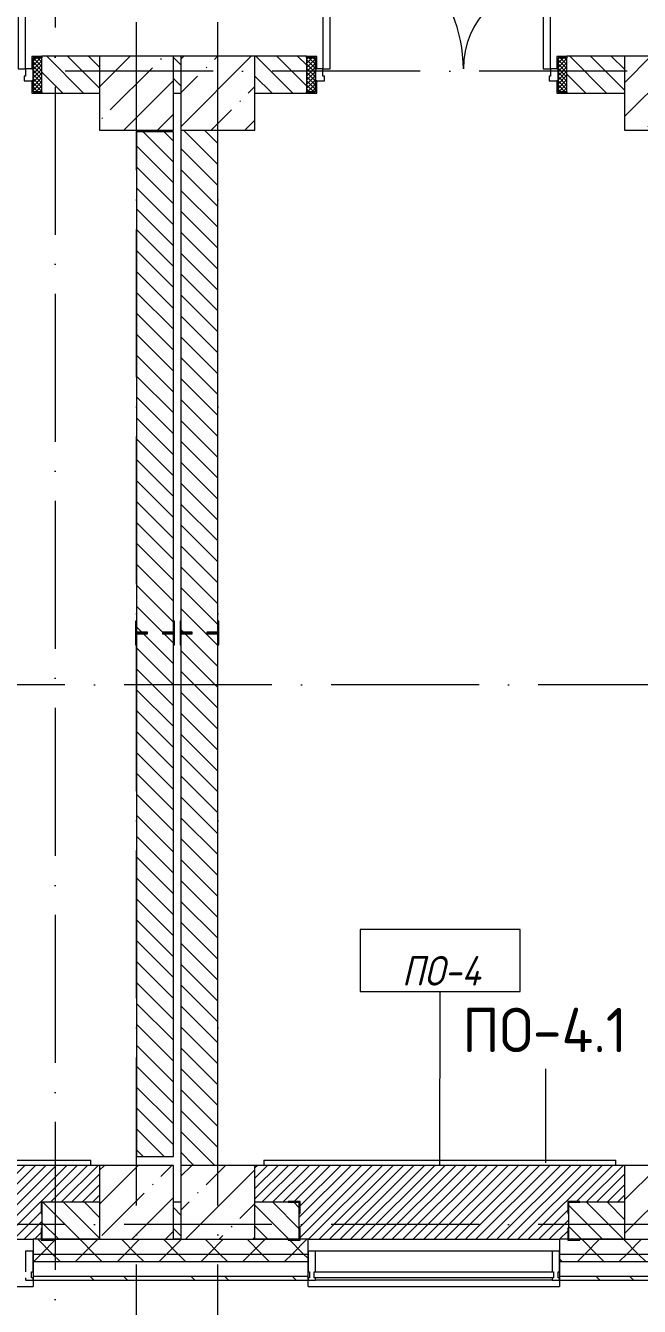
# Model space of a CAD drawing. Header units: millimetres. Extents: x -6467 to 106027, y -7090 to 195095.
# Drawn here: x 70959 to 75109, y 100241 to 108903 of the extents above; entities that cross this region are included whole.
import ezdxf

# ---------------------------------------------------------------- set-up
doc = ezdxf.new("R2010")
doc.units = ezdxf.units.MM
doc.linetypes.add('50_200_ШТРИХ_1Т_ш5_п1_п1_', pattern=[1400, 1000, -200, 0, -200])
for name, color, linetype, lineweight in [('A-DOOR', 7, 'Continuous', 9), ('A-DOOR-2', 7, 'Continuous', 5), ('A-DOOR-FRAM', 7, 'Continuous', 9), ('A-DOOR-FRAM-2', 7, 'Continuous', 5), ('A-FLOR', 7, 'Continuous', 9), ('A-FLOR-IDEN', 7, 'Continuous', 9), ('A-GLAZ', 7, 'Continuous', 5), ('A-GLAZ-CWMG', 7, 'Continuous', 9), ('A-GLAZ-CWMG-1', 7, 'Continuous', 20), ('A-WALL', 7, 'Continuous', 5), ('A-WALL-FNSH-1', 7, 'Continuous', 5), ('A-WALL-IDEN', 7, 'Continuous', 9), ('I-WALL', 7, 'Continuous', 5), ('S-COLS', 7, 'Continuous', 9), ('S-COLS-1', 7, 'Continuous', 5)]:
    doc.layers.add(name, color=color, linetype=linetype, lineweight=lineweight)
for name, color, linetype, lineweight, true_color in [('A-FLOR-PATT-1', 7, 'Continuous', 5, 0xd61c12), ('A-GENM-1', 7, 'Continuous', 9, 0xaaaaaa), ('A-GENM-2', 7, 'Continuous', 20, 0xaaaaaa), ('A-WALL-2', 7, 'Continuous', 5, 0xaaaaaa), ('Оси-3', 7, '50_200_ШТРИХ_1Т_ш5_п1_п1_', 9, 0xaaaaaa)]:
    doc.layers.add(name, color=color, linetype=linetype, lineweight=lineweight, true_color=true_color)
doc.styles.add('GOST Common', font='', dxfattribs={"height": 300})
doc.styles.add('GOST Common_I', font='', dxfattribs={"width": 0.9, "height": 200})
doc.styles.get('GOST Common').set_extended_font_data('GOST Common')
doc.styles.get('GOST Common_I').set_extended_font_data('GOST Common', italic=True)
pattern_1 = [(135, (109.45, 102614.03), (-70.71068, -70.71068), [])]
pattern_2 = [(45, (109.45, 102614.03), (-141.42136, 141.42136), []), (135, (109.45, 102614.03), (-141.42136, -141.42136), [])]

# ---------------------------------------------------------------- blocks, each defined once
blk = doc.blocks.new('BSC_Колонна _Прямоугольная - 500х500-V62-АИ_План этажа Радиаторы_3')
at = {"layer": 'S-COLS-1'}
h = blk.add_hatch(dxfattribs=at)
h.set_pattern_fill('FP_90', color=256, style=0, pattern_type=2)
h.set_pattern_definition([(45, (-71600, 1668.96), (-228.0985, 228.0985), []), (45, (-71371.9, 1668.96), (-228.0985, 228.0985), [403.225, -80.645, 6.706, -73.939])])
h.paths.add_polyline_path([(-250, -250), (250, -250), (250, 250), (-250, 250), (-250, 4.1)])
for p, q in [((250, 250), (-250, 250)), ((-250, 250), (-250, -250)), ((250, -250), (250, 250)), ((-250, -250), (250, -250))]:
    blk.add_line(p, q, dxfattribs=at)
blk = doc.blocks.new('BSC_Колонна _Прямоугольная - 500х500-V66-АИ_План этажа Радиаторы_3')
at = {"layer": 'S-COLS-1'}
h = blk.add_hatch(dxfattribs=at)
h.set_pattern_fill('FP_94', color=256, style=0, pattern_type=2)
h.set_pattern_definition([(45, (-75150, 1668.96), (-228.0985, 228.0985), []), (45, (-74921.9, 1668.96), (-228.0985, 228.0985), [403.225, -80.645, 6.706, -73.939])])
h.paths.add_polyline_path([(-250, -250), (250, -250), (250, 250), (-250, 250)])
for p, q in [((250, 250), (-250, 250)), ((-250, 250), (-250, -250)), ((250, -250), (250, 250)), ((-250, -250), (250, -250))]:
    blk.add_line(p, q, dxfattribs=at)
blk = doc.blocks.new('BSC_Колонна _Прямоугольная - 500х500-V67-АИ_План этажа Радиаторы_3')
at = {"layer": 'S-COLS-1'}
h = blk.add_hatch(dxfattribs=at)
h.set_pattern_fill('FP_95', color=256, style=0, pattern_type=2)
h.set_pattern_definition([(45, (-75150, -5831.04), (-228.0985, 228.0985), []), (45, (-74921.9, -5831.04), (-228.0985, 228.0985), [403.225, -80.645, 6.706, -73.939])])
h.paths.add_polyline_path([(-250, -250), (250, -250), (250, 250), (-250, 250)])
for p, q in [((250, 250), (-250, 250)), ((-250, 250), (-250, -250)), ((250, -250), (250, 250)), ((-250, -250), (250, -250))]:
    blk.add_line(p, q, dxfattribs=at)
blk = doc.blocks.new('Прямоугольный импост - Импост структурный с накладкой - 180мм-22437098-АИ_План этажа Радиаторы_3')
at = {"layer": 'A-GLAZ-CWMG-1'}
for p, q in [((-50, 0), (-50, 17)), ((-50, 17), (0, 17)), ((-40, 0), (-50, 0)), ((-40, -40), (-40, 0)), ((0, 0), (-10, 0)), ((-10, 0), (-10, -40)), ((0, 17), (0, 0)), ((-50, -180), (-50, -40)), ((-50, -40), (-40, -40)), ((-10, -40), (0, -40)), ((0, -40), (0, -180)), ((0, -180), (-50, -180))]:
    blk.add_line(p, q, dxfattribs=at)
blk = doc.blocks.new('Прямоугольный импост - Импост структурный с накладкой - 180мм-22437099-АИ_План этажа Радиаторы_3')
at = {"layer": 'A-GLAZ-CWMG-1'}
for p, q in [((0, 17), (-50, 17)), ((-50, 17), (-50, 0)), ((-50, 0), (-40, 0)), ((-40, 0), (-40, -40)), ((-10, -40), (-10, 0)), ((-10, 0), (0, 0)), ((0, 0), (0, 17)), ((-40, -40), (-50, -40)), ((-50, -40), (-50, -180)), ((0, -40), (-10, -40)), ((0, -180), (0, -40)), ((-50, -180), (0, -180))]:
    blk.add_line(p, q, dxfattribs=at)
blk = doc.blocks.new('Прямоугольный импост - Импост структурный с накладкой - 180мм-22437089-АИ_План этажа Радиаторы_3')
at = {"layer": 'A-GLAZ-CWMG'}
for p, q in [((53650, 55111), (52050, 55111)), ((53650, 54931), (52050, 54931)), ((53650, 54914), (52050, 54914))]:
    blk.add_line(p, q, dxfattribs=at)
blk = doc.blocks.new('Прямоугольный импост - Импост структурный с накладкой - 180мм-22437111-АИ_План этажа Радиаторы_3')
at = {"layer": 'A-GLAZ-CWMG-1'}
for p, q in [((-50, 0), (-50, 17)), ((-50, 17), (0, 17)), ((0, 0), (-10, 0)), ((-10, 0), (-10, -40)), ((0, 17), (0, 0)), ((-50, -180), (-50, -40)), ((-10, -40), (0, -40)), ((0, -40), (0, -180)), ((0, -180), (-50, -180))]:
    blk.add_line(p, q, dxfattribs=at)
blk = doc.blocks.new('BSC_Колонна _Прямоугольная - 500х500-V218-АИ_План этажа Радиаторы_3')
at = {"layer": 'S-COLS-1'}
h = blk.add_hatch(dxfattribs=at)
h.set_pattern_fill('FP_168', color=256, style=0, pattern_type=2)
h.set_pattern_definition([(45, (-72150, 1668.96), (-228.0985, 228.0985), []), (45, (-71921.9, 1668.96), (-228.0985, 228.0985), [403.225, -80.645, 6.706, -73.939])])
h.paths.add_polyline_path([(-250, -250), (250, -250), (250, 250), (-250, 250)])
for p, q in [((250, 250), (-250, 250)), ((-250, 250), (-250, -250)), ((250, -250), (250, 250)), ((-250, -250), (250, -250))]:
    blk.add_line(p, q, dxfattribs=at)
blk = doc.blocks.new('BSC_Колонна _Прямоугольная - 500х500-V219-АИ_План этажа Радиаторы_3')
at = {"layer": 'S-COLS-1'}
h = blk.add_hatch(dxfattribs=at)
h.set_pattern_fill('FP_169', color=256, style=0, pattern_type=2)
h.set_pattern_definition([(45, (-71600, -5831.04), (-228.0985, 228.0985), []), (45, (-71371.9, -5831.04), (-228.0985, 228.0985), [403.225, -80.645, 6.706, -73.939])])
h.paths.add_polyline_path([(-250, -250), (250, -250), (250, 250), (-250, 250)])
for p, q in [((250, 250), (-250, 250)), ((-250, 250), (-250, -250)), ((250, -250), (250, 250)), ((-250, -250), (250, -250))]:
    blk.add_line(p, q, dxfattribs=at)
blk = doc.blocks.new('BSC_Колонна _Прямоугольная - 500х500-V271-АИ_План этажа Радиаторы_3')
at = {"layer": 'S-COLS-1'}
h = blk.add_hatch(dxfattribs=at)
h.set_pattern_fill('FP_220', color=256, style=0, pattern_type=2)
h.set_pattern_definition([(45, (-72150, -5831.04), (-228.0985, 228.0985), []), (45, (-71921.9, -5831.04), (-228.0985, 228.0985), [403.225, -80.645, 6.706, -73.939])])
h.paths.add_polyline_path([(-250, -250), (250, -250), (250, 250), (-250, 250)])
for p, q in [((250, 250), (-250, 250)), ((-250, 250), (-250, -250)), ((250, -250), (250, 250)), ((-250, -250), (250, -250))]:
    blk.add_line(p, q, dxfattribs=at)
blk = doc.blocks.new('110_Дверь_СКБ_2Ст_Наружная1 - СОШ_Д-07_1760_1440_х2400мм_Все учебные помещения_ читальные залы-25567571-АИ_План этажа Радиаторы_3')
at = {"layer": 'A-DOOR-2'}
h = blk.add_hatch(dxfattribs=at)
h.set_pattern_fill('FP_117', color=256, style=0, pattern_type=2)
h.set_pattern_definition([(135, (1456.41, 189.685), (-14.14214, -14.14214), []), (225, (1456.41, 189.685), (14.14214, -14.14214), [])])
h.paths.add_polyline_path([(899.5, -115), (899.5, 115), (839.5, 115), (839.5, -115)])
at = {"layer": 'A-DOOR-FRAM-2'}
h = blk.add_hatch(dxfattribs=at)
h.set_pattern_fill('FP_118', color=256, style=0, pattern_type=2)
h.set_pattern_definition([(45, (-666.384, 189.685), (-14.1421, 14.1421), []), (135, (-666.384, 189.685), (-14.1421, -14.1421), [])])
h.paths.add_polyline_path([(-800.5, -115), (-800.5, 115), (-860.5, 115), (-860.5, -115)])
at = {"layer": 'A-DOOR'}
for p, q in [((-750.5, 990), (-750.5, 40)), ((-700.5, 990), (-750.5, 990)), ((-700.5, 40), (-700.5, 990)), ((789.5, 630), (739.5, 630)), ((739.5, 630), (739.5, 40)), ((789.5, 40), (789.5, 630)), ((-750.5, 40), (-700.5, 40)), ((739.5, 40), (789.5, 40))]:
    blk.add_line(p, q, dxfattribs=at)
at = {"layer": 'A-DOOR-2'}
for p, q in [((-792.5, 123), (-862.5, 123)), ((-862.5, 123), (-862.5, 115)), ((-862.5, 115), (-800.5, 115)), ((-800.5, 115), (-800.5, 40)), ((-792.5, 40), (-792.5, 123)), ((901.5, 123), (831.5, 123)), ((831.5, 123), (831.5, 40)), ((839.5, 40), (839.5, 115)), ((839.5, 115), (901.5, 115)), ((901.5, 115), (901.5, 123)), ((-800.5, 40), (-792.5, 40)), ((831.5, 40), (839.5, 40)), ((-792.5, -40), (-800.5, -40)), ((-800.5, -40), (-800.5, -115)), ((-792.5, -123), (-792.5, -40)), ((839.5, -40), (831.5, -40)), ((831.5, -40), (831.5, -123)), ((839.5, -115), (839.5, -40)), ((-862.5, -115), (-862.5, -123)), ((-800.5, -115), (-862.5, -115)), ((-862.5, -123), (-792.5, -123)), ((831.5, -123), (901.5, -123)), ((901.5, -115), (839.5, -115)), ((901.5, -123), (901.5, -115))]:
    blk.add_line(p, q, dxfattribs=at)
for centre, radius, start, end in [((-750.5, 40), 950, 0, 90), ((789.5, 40), 590, 90, 180)]:
    blk.add_arc(centre, radius, start, end, dxfattribs=at)
at = {"layer": 'A-DOOR-FRAM'}
for p, q in [((-800.5, 115), (-860.5, 115)), ((-860.5, 115), (-860.5, -115)), ((-800.5, -115), (-800.5, 115)), ((899.5, 115), (839.5, 115)), ((839.5, 115), (839.5, -115)), ((899.5, -115), (899.5, 115)), ((-750.5, 40), (-800.5, 40)), ((-800.5, 40), (-800.5, -40)), ((-750.5, -10), (-750.5, 40)), ((789.5, 40), (789.5, -10)), ((839.5, 40), (789.5, 40)), ((839.5, -40), (839.5, 40)), ((-800.5, -40), (-740.5, -40)), ((-740.5, -10), (-750.5, -10)), ((-740.5, -40), (-740.5, -10)), ((789.5, -10), (779.5, -10)), ((779.5, -10), (779.5, -40)), ((779.5, -40), (839.5, -40)), ((-860.5, -115), (-800.5, -115)), ((839.5, -115), (899.5, -115))]:
    blk.add_line(p, q, dxfattribs=at)
blk = doc.blocks.new('АР_Перемычка1 - АР_Перемычка-25567629-АИ_План этажа Радиаторы_3')
at = {"layer": 'A-GENM-1'}
blk.add_line((-350, -125), (-343, -125), dxfattribs=at)
blk = doc.blocks.new('Фахверк _газобетон торцы_526 - Фахверк _газобетон торцы_-25580947-АИ_План этажа Радиаторы_3')
at = {"layer": 'A-GENM-2'}
for p, q in [((89406, 11134.7), (89325, 11134.7)), ((89325, 11134.7), (89325, 11128.7)), ((89325, 11128.7), (89400, 11128.7)), ((89400, 11128.7), (89400, 11053.7)), ((89406, 11053.7), (89406, 11134.7)), ((89400, 11053.7), (89406, 11053.7)), ((89400, 10953.7), (89400, 10878.7)), ((89406, 10953.7), (89400, 10953.7)), ((89406, 10872.7), (89406, 10953.7)), ((89400, 10878.7), (89401, 10878.7)), ((89401, 10878.7), (89401, 10872.7)), ((89401, 10872.7), (89406, 10872.7))]:
    blk.add_line(p, q, dxfattribs=at)
blk = doc.blocks.new('Фахверк _газобетон торцы_527 - Фахверк _газобетон торцы_-25580967-АИ_План этажа Радиаторы_3')
at = {"layer": 'A-GENM-2'}
for p, q in [((89406, 11134.7), (89325, 11134.7)), ((89325, 11134.7), (89325, 11128.7)), ((89325, 11128.7), (89400, 11128.7)), ((89400, 11128.7), (89400, 11053.7)), ((89406, 11053.7), (89406, 11134.7)), ((89400, 11053.7), (89406, 11053.7)), ((89400, 10953.7), (89400, 10878.7)), ((89406, 10953.7), (89400, 10953.7)), ((89406, 10872.7), (89406, 10953.7)), ((89400, 10878.7), (89325, 10878.7)), ((89325, 10878.7), (89325, 10872.7)), ((89325, 10872.7), (89406, 10872.7))]:
    blk.add_line(p, q, dxfattribs=at)
blk = doc.blocks.new('Фахверк _газобетон торцы_394 - Фахверк _газобетон торцы_-25591589-АИ_План этажа Радиаторы_3')
at = {"layer": 'A-GENM-2'}
for p, q in [((89406, 11134.7), (89325, 11134.7)), ((89325, 11134.7), (89325, 11128.7)), ((89325, 11128.7), (89400, 11128.7)), ((89400, 11128.7), (89400, 11053.7)), ((89406, 11053.7), (89406, 11134.7)), ((89400, 11053.7), (89406, 11053.7)), ((89400, 10953.7), (89400, 10878.7)), ((89406, 10953.7), (89400, 10953.7)), ((89406, 10872.7), (89406, 10953.7)), ((89400, 10878.7), (89325, 10878.7)), ((89325, 10878.7), (89325, 10872.7)), ((89325, 10872.7), (89406, 10872.7))]:
    blk.add_line(p, q, dxfattribs=at)
blk = doc.blocks.new('Отлив_СКБ - Отлив витража-V317-АИ_План этажа Радиаторы_3')
at = {"layer": 'A-GLAZ'}
for p, q in [((0, 57), (0, 100)), ((1700, 100), (0, 100)), ((1700, 100), (1700, 57)), ((0, 2), (10, 2)), ((865, 2), (1660, 2)), ((1690, 2), (1700, 2)), ((1650, 0), (875, 0))]:
    blk.add_line(p, q, dxfattribs=at)
blk = doc.blocks.new('Отлив_СКБ - Отлив витража-V318-АИ_План этажа Радиаторы_3')
at = {"layer": 'A-GLAZ'}
for p, q in [((0, 57), (0, 100)), ((1700, 100), (0, 100)), ((1700, 100), (1700, 57)), ((0, 2), (10, 2)), ((40, 2), (1660, 2)), ((1690, 2), (1700, 2)), ((1650, 0), (50, 0))]:
    blk.add_line(p, q, dxfattribs=at)
blk = doc.blocks.new('Фахверк _газобетон торцы_846 - Фахверк _газобетон торцы_-26104293-АИ_План этажа Радиаторы_3')
at = {"layer": 'A-GENM-2'}
for p, q in [((88426, 11134.7), (88345, 11134.7)), ((88345, 11134.7), (88345, 11128.7)), ((88345, 11128.7), (88420, 11128.7)), ((88420, 11128.7), (88420, 11053.7)), ((88426, 11053.7), (88426, 11134.7)), ((88420, 11053.7), (88426, 11053.7)), ((88420, 10953.7), (88420, 10878.7)), ((88426, 10953.7), (88420, 10953.7)), ((88426, 10872.7), (88426, 10953.7)), ((88420, 10878.7), (88345, 10878.7)), ((88345, 10878.7), (88345, 10872.7)), ((88345, 10872.7), (88426, 10872.7))]:
    blk.add_line(p, q, dxfattribs=at)
blk = doc.blocks.new('Фахверк _газобетон торцы_847 - Фахверк _газобетон торцы_-26104348-АИ_План этажа Радиаторы_3')
at = {"layer": 'A-GENM-2'}
for p, q in [((88426, -6052.7), (88345, -6052.7)), ((88345, -6052.7), (88345, -6058.7)), ((88345, -6058.7), (88420, -6058.7)), ((88420, -6058.7), (88420, -6133.7)), ((88426, -6133.7), (88426, -6052.7)), ((88420, -6133.7), (88426, -6133.7)), ((88426, -6233.7), (88420, -6233.7)), ((88420, -6233.7), (88420, -6308.7)), ((88426, -6314.7), (88426, -6233.7)), ((88420, -6308.7), (88345, -6308.7)), ((88345, -6308.7), (88345, -6314.7)), ((88345, -6314.7), (88426, -6314.7))]:
    blk.add_line(p, q, dxfattribs=at)
blk = doc.blocks.new('Фахверк _газобетон торцы_848 - Фахверк _газобетон торцы_-26104487-АИ_План этажа Радиаторы_3')
at = {"layer": 'A-GENM-2'}
for p, q in [((88426, 11134.7), (88345, 11134.7)), ((88345, 11134.7), (88345, 11128.7)), ((88345, 11128.7), (88420, 11128.7)), ((88420, 11128.7), (88420, 11053.7)), ((88426, 11053.7), (88426, 11134.7)), ((88420, 11053.7), (88426, 11053.7)), ((88420, 10953.7), (88420, 10878.7)), ((88426, 10953.7), (88420, 10953.7)), ((88426, 10872.7), (88426, 10953.7)), ((88420, 10878.7), (88345, 10878.7)), ((88345, 10878.7), (88345, 10872.7)), ((88345, 10872.7), (88426, 10872.7))]:
    blk.add_line(p, q, dxfattribs=at)
blk = doc.blocks.new('Фахверк _газобетон торцы_849 - Фахверк _газобетон торцы_-26104507-АИ_План этажа Радиаторы_3')
at = {"layer": 'A-GENM-2'}
for p, q in [((88426, -6052.7), (88345, -6052.7)), ((88345, -6052.7), (88345, -6058.7)), ((88345, -6058.7), (88420, -6058.7)), ((88420, -6058.7), (88420, -6133.7)), ((88426, -6133.7), (88426, -6052.7)), ((88420, -6133.7), (88426, -6133.7)), ((88426, -6233.7), (88420, -6233.7)), ((88420, -6233.7), (88420, -6308.7)), ((88426, -6314.7), (88426, -6233.7)), ((88420, -6308.7), (88345, -6308.7)), ((88345, -6308.7), (88345, -6314.7)), ((88345, -6314.7), (88426, -6314.7))]:
    blk.add_line(p, q, dxfattribs=at)
blk = doc.blocks.new('AAR_СКБ_Марка_Перекрытия_1 мм - Марка пола-27961726-АИ_План этажа Радиаторы_3')
at = {"layer": 'A-FLOR-IDEN'}
for p, q in [((2.723, 2.101), (-2.69, 2.101)), ((-2.69, 2.101), (-2.69, 0)), ((2.723, 0), (2.723, 2.101)), ((-2.69, 0), (2.723, 0))]:
    blk.add_line(p, q, dxfattribs=at)

msp = doc.modelspace()

# ---------------------------------------------------------------- hatches: boundary and pattern name
at = {"layer": 'A-FLOR-PATT-1'}
h = msp.add_hatch(dxfattribs=at)
h.set_pattern_fill('FP_302', color=256, style=0, pattern_type=2)
h.set_pattern_definition([(45, (70209.45, 100945.076), (-35.3553, 35.3553), [])])
h.paths.add_polyline_path([(70696.4, 100695.1), (71064.9, 100695.1), (71064.9, 100770.1), (71069.9, 100770.1), (71069.9, 100870.1), (71064.9, 100870.1), (71064.9, 100951.1), (71069.9, 100949.2), (71070.9, 100945.1), (71459.4, 100945.1), (71459.4, 101195.1), (68959.4, 101195.1), (68959.4, 100945.1), (69175.9, 100945.1), (69175.9, 100951.1), (69256.9, 100949.2), (69256.9, 100870.1), (69250.9, 100870.1), (69250.9, 100770.1), (69256.9, 100770.1), (69256.9, 100695.1), (69869.3, 100695.1)])
h = msp.add_hatch(dxfattribs=at)
h.set_pattern_fill('FP_303', color=256, style=0, pattern_type=2)
h.set_pattern_definition([(45, (73759.45, 100945.076), (-35.3553, 35.3553), [])])
h.paths.add_polyline_path([(72869.4, 100695.1), (74624.9, 100695.1), (74624.9, 100770.1), (74629.4, 100770.1), (74629.4, 100870.1), (74624.9, 100870.1), (74624.9, 100951.1), (74705.9, 100949.2), (74705.9, 100945.1), (75009.4, 100945.1), (75009.4, 101195.1), (72509.4, 101195.1), (72509.4, 100945.1), (72734.4, 100945.1), (72734.4, 100951.1), (72815.4, 100949.2), (72815.4, 100870.1), (72809.4, 100870.1), (72809.4, 100770.1), (72815.4, 100770.1), (72815.4, 100695.1)])
at = {"layer": 'A-WALL'}
h = msp.add_hatch(dxfattribs=at)
h.set_pattern_fill('FP_122', color=256, style=0, pattern_type=2)
h.set_pattern_definition(pattern_2)
h.paths.add_polyline_path([(101359.4, 100595.1), (101359.4, 100695.1), (92174.7, 100695.1), (92174.7, 100595.1), (101298.3, 100595.1)])
h.paths.add_polyline_path([(89719.2, 100595.1), (90474.7, 100595.1), (90474.7, 100695.1), (82634.4, 100695.1), (82634.4, 100595.1), (88892.1, 100595.1)])
h.paths.add_polyline_path([(81509.4, 100595.1), (81784.4, 100595.1), (81784.4, 100695.1), (80509.4, 100695.1), (80509.4, 100595.1), (81448.4, 100595.1)])
h.paths.add_polyline_path([(75658.9, 100595.1), (75869.4, 100595.1), (75869.4, 100695.1), (74569.4, 100695.1), (74569.4, 100595.1), (74831.8, 100595.1)])
h.paths.add_polyline_path([(77726.6, 100595.1), (78809.4, 100595.1), (78809.4, 100695.1), (77569.4, 100695.1), (77569.4, 100595.1)])
h.paths.add_polyline_path([(71009.4, 100595.1), (72869.4, 100595.1), (72869.4, 100695.1), (71009.4, 100695.1), (71009.4, 100597.6)])
h.paths.add_polyline_path([(65733.9, 100595.1), (66309.4, 100595.1), (66309.4, 100695.1), (65009.4, 100695.1), (65009.4, 100595.1), (65320.4, 100595.1)])
h.paths.add_polyline_path([(68215.2, 100595.1), (69309.4, 100595.1), (69309.4, 100695.1), (68009.4, 100695.1), (68009.4, 100595.1)])
h.paths.add_polyline_path([(59944.4, 100595.1), (60309.4, 100595.1), (60309.4, 100695.1), (59009.4, 100695.1), (59009.4, 100595.1), (59117.3, 100595.1)])
h.paths.add_polyline_path([(62009.4, 100595.1), (63309.4, 100595.1), (63309.4, 100695.1), (62009.4, 100695.1), (62009.4, 100597.6)])
h.paths.add_polyline_path([(57309.4, 100595.1), (57309.4, 100695.1), (56009.4, 100695.1), (56009.4, 100595.1), (57049.6, 100595.1)])
h.paths.add_polyline_path([(54154.8, 100595.1), (54309.4, 100595.1), (54309.4, 100695.1), (53009.4, 100695.1), (53009.4, 100595.1), (53327.7, 100595.1)])
h.paths.add_polyline_path([(51260, 100595.1), (51309.4, 100595.1), (51309.4, 100695.1), (50009.4, 100695.1), (50009.4, 100595.1), (50846.5, 100595.1)])
h.paths.add_polyline_path([(47124.7, 100595.1), (48309.4, 100595.1), (48309.4, 100695.1), (47014.4, 100695.1), (47014.4, 100595.1)])
h.paths.add_polyline_path([(45314.4, 100595.1), (45314.4, 100695.1), (44008.8, 100695.1), (44008.8, 100595.1), (45057, 100595.1)])
h.paths.add_polyline_path([(39267.4, 100595.1), (39309.4, 100595.1), (39309.4, 100695.1), (37709.4, 100695.1), (37709.4, 100595.1), (38440.3, 100595.1)])
h.paths.add_polyline_path([(41748.6, 100595.1), (42308.8, 100595.1), (42308.8, 100695.1), (41009.4, 100695.1), (41009.4, 100595.1), (41335.1, 100595.1)])
h.paths.add_polyline_path([(35959.1, 100595.1), (36009.4, 100595.1), (36009.4, 100695.1), (34709.4, 100695.1), (34709.4, 100595.1), (35132, 100595.1)])
h.paths.add_polyline_path([(33009.4, 100595.1), (33009.4, 100695.1), (31709.4, 100695.1), (31709.4, 100595.1), (32650.8, 100595.1)])
h.paths.add_polyline_path([(28928.9, 100595.1), (30009.4, 100595.1), (30009.4, 100695.1), (28709.4, 100695.1), (28709.4, 100595.1)])
h.paths.add_polyline_path([(23966.4, 100595.1), (24009.4, 100595.1), (24009.4, 100695.1), (22709.4, 100695.1), (22709.4, 100595.1), (23552.9, 100595.1)])
h.paths.add_polyline_path([(26034.1, 100595.1), (27009.4, 100595.1), (27009.4, 100695.1), (25709.4, 100695.1), (25709.4, 100595.1)])
h.paths.add_polyline_path([(14041.5, 100595.1), (15069.4, 100595.1), (15069.4, 100695.1), (13769.4, 100695.1), (13769.4, 100595.1)])
h.paths.add_polyline_path([(11146.7, 100595.1), (12894.4, 100595.1), (12894.4, 100695.1), (7434.8, 100695.1), (7434.8, 100595.1), (10319.6, 100595.1)])
h.paths.add_polyline_path([(6184.3, 100595.1), (6559.8, 100595.1), (6559.8, 100695.1), (-2440.6, 100695.1), (-2440.6, 100595.1), (2875.9, 100595.1)])
h = msp.add_hatch(dxfattribs=at)
h.set_pattern_fill('FP_122', color=256, style=0, pattern_type=2)
h.set_pattern_definition(pattern_2)
h.paths.add_polyline_path([(101459.4, 100545.1), (101459.4, 100595.1), (92174.7, 100595.1), (92174.7, 100545.1), (101359.4, 100545.1)])
h.paths.add_polyline_path([(88892.1, 100545.1), (90474.7, 100545.1), (90474.7, 100595.1), (82634.4, 100595.1), (82634.4, 100545.1), (85583.8, 100545.1)])
h.paths.add_polyline_path([(81034.9, 100545.1), (81784.4, 100545.1), (81784.4, 100595.1), (80509.4, 100595.1), (80509.4, 100545.1), (80621.3, 100545.1)])
h.paths.add_polyline_path([(78553.6, 100545.1), (78809.4, 100545.1), (78809.4, 100595.1), (77569.4, 100595.1), (77569.4, 100545.1), (78140.1, 100545.1)])
h.paths.add_polyline_path([(72869.4, 100545.1), (72869.4, 100595.1), (71009.4, 100595.1), (71009.4, 100545.1), (72764.1, 100545.1)])
h.paths.add_polyline_path([(74569.4, 100545.1), (75869.4, 100545.1), (75869.4, 100595.1), (74569.4, 100595.1)])
h.paths.add_polyline_path([(68009.4, 100545.1), (69309.4, 100545.1), (69309.4, 100595.1), (68009.4, 100595.1)])
h.paths.add_polyline_path([(66309.4, 100545.1), (66309.4, 100595.1), (65009.4, 100595.1), (65009.4, 100545.1), (66147.5, 100545.1)])
h.paths.add_polyline_path([(63252.7, 100545.1), (63309.4, 100545.1), (63309.4, 100595.1), (62009.4, 100595.1), (62009.4, 100545.1), (62425.6, 100545.1)])
h.paths.add_polyline_path([(56009.4, 100545.1), (57309.4, 100545.1), (57309.4, 100595.1), (56009.4, 100595.1)])
h.paths.add_polyline_path([(59009.4, 100545.1), (60309.4, 100545.1), (60309.4, 100595.1), (59009.4, 100595.1)])
h.paths.add_polyline_path([(51309.4, 100545.1), (51309.4, 100595.1), (50009.4, 100595.1), (50009.4, 100545.1), (51260, 100545.1)])
h.paths.add_polyline_path([(53009.4, 100545.1), (54309.4, 100545.1), (54309.4, 100595.1), (53009.4, 100595.1)])
h.paths.add_polyline_path([(45057, 100545.1), (45314.4, 100545.1), (45314.4, 100595.1), (44008.8, 100595.1), (44008.8, 100545.1), (44229.9, 100545.1)])
h.paths.add_polyline_path([(47951.7, 100545.1), (48309.4, 100545.1), (48309.4, 100595.1), (47014.4, 100595.1), (47014.4, 100545.1), (47538.2, 100545.1)])
h.paths.add_polyline_path([(41009.4, 100545.1), (42308.8, 100545.1), (42308.8, 100595.1), (41009.4, 100595.1)])
h.paths.add_polyline_path([(37709.4, 100545.1), (39309.4, 100545.1), (39309.4, 100595.1), (37709.4, 100595.1)])
h.paths.add_polyline_path([(36009.4, 100545.1), (36009.4, 100595.1), (34709.4, 100595.1), (34709.4, 100545.1), (35959.1, 100545.1)])
h.paths.add_polyline_path([(29756, 100545.1), (30009.4, 100545.1), (30009.4, 100595.1), (28709.4, 100595.1), (28709.4, 100545.1), (29342.5, 100545.1)])
h.paths.add_polyline_path([(31823.7, 100545.1), (33009.4, 100545.1), (33009.4, 100595.1), (31709.4, 100595.1), (31709.4, 100545.1)])
h.paths.add_polyline_path([(27009.4, 100545.1), (27009.4, 100595.1), (25709.4, 100595.1), (25709.4, 100545.1), (26861.2, 100545.1)])
h.paths.add_polyline_path([(23966.4, 100545.1), (24009.4, 100545.1), (24009.4, 100595.1), (22709.4, 100595.1), (22709.4, 100545.1), (23552.9, 100545.1)])
h.paths.add_polyline_path([(14868.6, 100545.1), (15069.4, 100545.1), (15069.4, 100595.1), (13769.4, 100595.1), (13769.4, 100545.1), (14455, 100545.1)])
h.paths.add_polyline_path([(12800.9, 100545.1), (12894.4, 100545.1), (12894.4, 100595.1), (7434.8, 100595.1), (7434.8, 100545.1), (11146.7, 100545.1)])
h.paths.add_polyline_path([(6184.3, 100545.1), (6559.8, 100545.1), (6559.8, 100595.1), (-2490.6, 100595.1), (-2490.6, 100545.1), (2875.9, 100545.1)])
at = {"layer": 'A-WALL-2'}
h = msp.add_hatch(dxfattribs=at)
h.set_pattern_fill('FP_121', color=256, style=0, pattern_type=2)
h.set_pattern_definition([(135, (109.45, 102614.03), (-342.1478, -342.1478), []), (135, (337.55, 102614.03), (-342.1478, -342.1478), [])])
h.paths.add_polyline_path([(101509.4, 100418.1), (101609.4, 100418.1), (101609.4, 100445.1), (92174.7, 100445.1), (92174.7, 100418.1), (101459.4, 100418.1)])
h.paths.add_polyline_path([(89719.2, 100418.1), (90474.7, 100418.1), (90474.7, 100445.1), (82634.4, 100445.1), (82634.4, 100418.1), (88892.1, 100418.1)])
h.paths.add_polyline_path([(81784.4, 100418.1), (81784.4, 100445.1), (80509.4, 100445.1), (80509.4, 100418.1), (81448.4, 100418.1)])
h.paths.add_polyline_path([(77726.6, 100418.1), (78809.4, 100418.1), (78809.4, 100445.1), (77569.4, 100445.1), (77569.4, 100418.1)])
h.paths.add_polyline_path([(75869.4, 100418.1), (75869.4, 100445.1), (74569.4, 100445.1), (74569.4, 100418.1), (75658.9, 100418.1)])
h.paths.add_polyline_path([(71009.4, 100418.1), (72869.4, 100418.1), (72869.4, 100445.1), (71009.4, 100445.1)])
h.paths.add_polyline_path([(66147.5, 100418.1), (66309.4, 100418.1), (66309.4, 100445.1), (65009.4, 100445.1), (65009.4, 100418.1), (65733.9, 100418.1)])
h.paths.add_polyline_path([(69042.2, 100418.1), (69309.4, 100418.1), (69309.4, 100445.1), (68009.4, 100445.1), (68009.4, 100418.1), (68215.2, 100418.1)])
h.paths.add_polyline_path([(63309.4, 100418.1), (63309.4, 100445.1), (62009.4, 100445.1), (62009.4, 100418.1), (63252.7, 100418.1)])
h.paths.add_polyline_path([(60309.4, 100418.1), (60309.4, 100445.1), (59009.4, 100445.1), (59009.4, 100418.1), (59944.4, 100418.1)])
h.paths.add_polyline_path([(57049.6, 100418.1), (57309.4, 100418.1), (57309.4, 100445.1), (56009.4, 100445.1), (56009.4, 100418.1), (56636.1, 100418.1)])
h.paths.add_polyline_path([(54154.8, 100418.1), (54309.4, 100418.1), (54309.4, 100445.1), (53009.4, 100445.1), (53009.4, 100418.1), (53327.7, 100418.1)])
h.paths.add_polyline_path([(51260, 100418.1), (51309.4, 100418.1), (51309.4, 100445.1), (50009.4, 100445.1), (50009.4, 100418.1), (50846.5, 100418.1)])
h.paths.add_polyline_path([(47124.7, 100418.1), (48309.4, 100418.1), (48309.4, 100445.1), (47014.4, 100445.1), (47014.4, 100418.1)])
h.paths.add_polyline_path([(45057, 100418.1), (45314.4, 100418.1), (45314.4, 100445.1), (44008.8, 100445.1), (44008.8, 100418.1), (44229.9, 100418.1)])
h.paths.add_polyline_path([(42308.8, 100418.1), (42308.8, 100445.1), (41009.4, 100445.1), (41009.4, 100418.1), (42162.2, 100418.1)])
h.paths.add_polyline_path([(39309.4, 100418.1), (39309.4, 100445.1), (37709.4, 100445.1), (37709.4, 100418.1), (39267.4, 100418.1)])
h.paths.add_polyline_path([(34709.4, 100418.1), (36009.4, 100418.1), (36009.4, 100445.1), (34709.4, 100445.1)])
h.paths.add_polyline_path([(31823.7, 100418.1), (33009.4, 100418.1), (33009.4, 100445.1), (31709.4, 100445.1), (31709.4, 100418.1)])
h.paths.add_polyline_path([(30009.4, 100418.1), (30009.4, 100445.1), (28709.4, 100445.1), (28709.4, 100418.1), (29756, 100418.1)])
h.paths.add_polyline_path([(23552.9, 100418.1), (24009.4, 100418.1), (24009.4, 100445.1), (22709.4, 100445.1), (22709.4, 100418.1), (22725.8, 100418.1)])
h.paths.add_polyline_path([(25709.4, 100418.1), (27009.4, 100418.1), (27009.4, 100445.1), (25709.4, 100445.1)])
h.paths.add_polyline_path([(14041.5, 100418.1), (15069.4, 100418.1), (15069.4, 100445.1), (13769.4, 100445.1), (13769.4, 100418.1)])
h.paths.add_polyline_path([(10319.6, 100418.1), (12894.4, 100418.1), (12894.4, 100445.1), (7434.8, 100445.1), (7434.8, 100418.1), (9492.6, 100418.1)])
h.paths.add_polyline_path([(6184.3, 100418.1), (6559.8, 100418.1), (6559.8, 100445.1), (-2617.6, 100445.1), (-2617.6, 100418.1), (2875.9, 100418.1)])
at = {"layer": 'I-WALL'}
h = msp.add_hatch(dxfattribs=at)
h.set_pattern_fill('FP_2', color=256, style=0, pattern_type=2)
h.set_pattern_definition(pattern_1)
h.paths.add_polyline_path([(77584.4, 108445.1), (79379.4, 108445.1), (79379.4, 108695.1), (75509.4, 108695.1), (75509.4, 108445.1), (75658.9, 108445.1)])
h.paths.add_polyline_path([(80159.4, 108445.1), (80299.4, 108445.1), (80299.4, 108695.1), (80079.4, 108695.1), (80079.4, 108445.1)])
h.paths.add_polyline_path([(80999.4, 108445.1), (81259.4, 108445.1), (81259.4, 108695.1), (80999.4, 108695.1), (80999.4, 108530.1)])
h.paths.add_polyline_path([(72859.4, 108445.1), (72857.4, 108695.1), (72509.4, 108693.1), (72509.4, 108445.1), (72857.4, 108445.1)])
h.paths.add_polyline_path([(71959.4, 108445.1), (72009.4, 108445.1), (72009.4, 108695.1), (71959.4, 108695.1), (71959.4, 108570.8)])
h.paths.add_polyline_path([(74619.4, 108445.1), (75009.4, 108447.1), (75009.4, 108695.1), (74621.4, 108693.1), (74619.4, 108447.1)])
h.paths.add_polyline_path([(69309.4, 108445.1), (69307.4, 108695.1), (68959.4, 108695.1), (68959.4, 108445.1), (69307.4, 108445.1)])
h.paths.add_polyline_path([(68459.4, 108445.1), (68459.4, 108695.1), (62959.4, 108695.1), (62959.4, 108445.1), (65733.9, 108445.1)])
h.paths.add_polyline_path([(71071.4, 108445.1), (71459.4, 108447.1), (71459.4, 108695.1), (71071.4, 108693.1), (71069.4, 108445.1)])
h.paths.add_polyline_path([(62425.6, 108445.1), (62459.4, 108445.1), (62459.4, 108695.1), (59959.4, 108695.1), (59959.4, 108445.1)])
h.paths.add_polyline_path([(59019.4, 108445.1), (59459.4, 108445.1), (59459.4, 108695.1), (56123.9, 108693.1), (56123.9, 108445.1), (58459.4, 108445.1)])
h.paths.add_polyline_path([(54361.9, 108445.1), (54359.9, 108695.1), (53959.4, 108695.1), (53959.4, 108445.1), (54359.9, 108445.1)])
h.paths.add_polyline_path([(53459.4, 108445.1), (53459.4, 108695.1), (50959.4, 108695.1), (50959.4, 108445.1), (52500.7, 108445.1)])
h = msp.add_hatch(dxfattribs=at)
h.set_pattern_fill('FP_2', color=256, style=0, pattern_type=2)
h.set_pattern_definition(pattern_1)
h.paths.add_polyline_path([(71959.4, 101255.1), (71959.4, 108185.1), (71709.4, 108185.1), (71709.4, 101255.1)])
h = msp.add_hatch(dxfattribs=at)
h.set_pattern_fill('FP_2', color=256, style=0, pattern_type=2)
h.set_pattern_definition(pattern_1)
h.paths.add_polyline_path([(72259.4, 101195.1), (72259.4, 108195.1), (72009.4, 108195.1), (72009.4, 101195.1)])
h = msp.add_hatch(dxfattribs=at)
h.set_pattern_fill('FP_2', color=256, style=0, pattern_type=2)
h.set_pattern_definition(pattern_1)
h.paths.add_polyline_path([(81009.4, 100695.1), (81009.4, 100945.1), (80569.4, 100945.1), (80569.4, 100695.1), (80621.3, 100695.1)])
h.paths.add_polyline_path([(75809.4, 100695.1), (75809.4, 100945.1), (75509.4, 100945.1), (75509.4, 100695.1), (75658.9, 100695.1)])
h.paths.add_polyline_path([(77629.4, 100695.1), (78749.4, 100695.1), (78749.4, 100945.1), (77629.4, 100945.1)])
h.paths.add_polyline_path([(72764.1, 100695.1), (72809.4, 100695.1), (72809.4, 100945.1), (72509.4, 100945.1), (72509.4, 100695.1)])
h.paths.add_polyline_path([(71069.9, 100695.1), (71459.4, 100695.1), (71459.4, 100945.1), (71069.9, 100945.1)])
h.paths.add_polyline_path([(74629.4, 100695.1), (75009.4, 100695.1), (75009.4, 100945.1), (74629.4, 100945.1)])
h.paths.add_polyline_path([(72009.4, 100695.1), (72009.4, 100945.1), (71959.4, 100945.1), (71959.4, 100695.1)])
h.paths.add_polyline_path([(66147.5, 100695.1), (66249.9, 100695.1), (66249.9, 100945.1), (65069.9, 100945.1), (65069.9, 100695.1), (65733.9, 100695.1)])
h.paths.add_polyline_path([(68069.9, 100695.1), (68459.4, 100695.1), (68459.4, 100945.1), (68069.9, 100945.1)])
h.paths.add_polyline_path([(68959.4, 100695.1), (69249.9, 100695.1), (69249.9, 100945.1), (68959.4, 100945.1), (68959.4, 100883.5)])
h.paths.add_polyline_path([(60249.9, 100695.1), (60249.9, 100945.1), (59959.4, 100945.1), (59959.4, 100695.1)])
h.paths.add_polyline_path([(62069.9, 100695.1), (62459.4, 100695.1), (62459.4, 100945.1), (62069.9, 100945.1)])
h.paths.add_polyline_path([(62959.4, 100695.1), (63249.9, 100695.1), (63249.9, 100945.1), (62959.4, 100945.1), (62959.4, 100883.5)])
h.paths.add_polyline_path([(59069.9, 100695.1), (59459.4, 100695.1), (59459.4, 100945.1), (59069.9, 100945.1)])
h.paths.add_polyline_path([(56636.1, 100695.1), (57249.9, 100695.1), (57249.9, 100945.1), (56069.9, 100945.1), (56069.9, 100695.1), (56222.5, 100695.1)])
h.paths.add_polyline_path([(53459.4, 100695.1), (53459.4, 100945.1), (53069.9, 100945.1), (53069.9, 100695.1), (53327.7, 100695.1)])
h.paths.add_polyline_path([(54249.9, 100695.1), (54249.9, 100945.1), (53959.4, 100945.1), (53959.4, 100695.1), (54154.8, 100695.1)])
h.paths.add_polyline_path([(50069.9, 100695.1), (50459.4, 100695.1), (50459.4, 100945.1), (50069.9, 100945.1)])
h.paths.add_polyline_path([(51249.9, 100695.1), (51249.9, 100945.1), (50959.4, 100945.1), (50959.4, 100695.1)])
h.paths.add_polyline_path([(47538.2, 100695.1), (48249.9, 100695.1), (48249.9, 100945.1), (47074.9, 100945.1), (47074.9, 100695.1), (47124.7, 100695.1)])
h.paths.add_polyline_path([(45057, 100695.1), (45254.9, 100695.1), (45254.9, 100945.1), (44959.4, 100945.1), (44959.4, 100695.1)])
h.paths.add_polyline_path([(44459.4, 100695.1), (44459.4, 100945.1), (44069.3, 100945.1), (44069.3, 100695.1), (44229.9, 100695.1)])
h.paths.add_polyline_path([(38959.4, 100695.1), (39249.9, 100695.1), (39249.9, 100945.1), (38959.4, 100945.1), (38959.4, 100896)])
h.paths.add_polyline_path([(42162.2, 100695.1), (42249.3, 100695.1), (42249.3, 100945.1), (41959.4, 100945.1), (41959.4, 100695.1)])
h.paths.add_polyline_path([(41459.4, 100695.1), (41459.4, 100945.1), (41069.9, 100945.1), (41069.9, 100695.1), (41335.1, 100695.1)])
h.paths.add_polyline_path([(38440.3, 100695.1), (38459.4, 100695.1), (38459.4, 100945.1), (38409.4, 100945.1), (38409.4, 100695.1)])
h.paths.add_polyline_path([(35949.9, 100695.1), (35949.9, 100945.1), (35409.4, 100945.1), (35409.4, 100695.1)])
h.paths.add_polyline_path([(37909.4, 100695.1), (37909.4, 100945.1), (37769.9, 100945.1), (37769.9, 100695.1)])
h.paths.add_polyline_path([(34769.9, 100695.1), (34909.4, 100695.1), (34909.4, 100945.1), (34769.9, 100945.1)])
h.paths.add_polyline_path([(31769.9, 100695.1), (32949.9, 100695.1), (32949.9, 100945.1), (31769.9, 100945.1)])
h.paths.add_polyline_path([(29409.4, 100695.1), (29949.9, 100695.1), (29949.9, 100945.1), (29409.4, 100945.1), (29409.4, 100809.6)])
h.paths.add_polyline_path([(28909.4, 100695.1), (28909.4, 100945.1), (28769.9, 100945.1), (28769.9, 100695.1)])
h.paths.add_polyline_path([(25769.9, 100695.1), (25909.4, 100695.1), (25909.4, 100945.1), (25769.9, 100945.1)])
h.paths.add_polyline_path([(26409.4, 100695.1), (26949.9, 100695.1), (26949.9, 100945.1), (26409.4, 100945.1), (26409.4, 100809.6)])
h.paths.add_polyline_path([(23949.9, 100695.1), (23949.9, 100945.1), (22709.4, 100945.1), (22709.4, 100695.1), (23552.9, 100695.1)])
h.paths.add_polyline_path([(15009.4, 100695.1), (15089.4, 100695.1), (15089.4, 100945.1), (15009.4, 100945.1), (15009.4, 100729.6)])
h.paths.add_polyline_path([(14455, 100695.1), (14509.4, 100695.1), (14509.4, 100945.1), (13831.9, 100945.1), (13831.9, 100695.1), (14041.5, 100695.1)])
h.paths.add_polyline_path([(7838.4, 100695.1), (10509.4, 100695.1), (10509.4, 100945.1), (7497.3, 100945.1), (7497.3, 100695.1)])
h.paths.add_polyline_path([(12800.9, 100695.1), (12831.9, 100695.1), (12831.9, 100945.1), (11009.4, 100945.1), (11009.4, 100695.1), (11146.7, 100695.1)])
h.paths.add_polyline_path([(5909.4, 100695.1), (6497.3, 100695.1), (6497.3, 100945.1), (5909.4, 100945.1)])

# ---------------------------------------------------------------- linework, layer by layer
at = {"layer": 'A-FLOR'}
for p, q in [((71459.4, 101195.1), (68959.4, 101195.1)), ((75009.4, 101195.1), (72509.4, 101195.1)), ((69309.4, 100695.1), (71009.4, 100695.1)), ((72869.4, 100695.1), (74569.4, 100695.1))]:
    msp.add_line(p, q, dxfattribs=at)
at = {"layer": 'A-FLOR-IDEN'}
msp.add_line((73759.4, 101195.1), (73762.8, 102370.8), dxfattribs=at)
at = {"layer": 'A-WALL'}
for p, q in [((71459.4, 108695.1), (71069.4, 108695.1)), ((72009.4, 108695.1), (71959.4, 108695.1)), ((72859.4, 108695.1), (72509.4, 108695.1)), ((75009.4, 108695.1), (74619.4, 108695.1)), ((71069.4, 108445.1), (71459.4, 108445.1)), ((71959.4, 108445.1), (72009.4, 108445.1)), ((72509.4, 108445.1), (72859.4, 108445.1)), ((74619.4, 108445.1), (75009.4, 108445.1)), ((71959.4, 108185.1), (71709.4, 108185.1)), ((71709.4, 108185.1), (71709.4, 101255.1)), ((71959.4, 101255.1), (71959.4, 108185.1)), ((72009.4, 108195.1), (72009.4, 101195.1)), ((72259.4, 101195.1), (72259.4, 108195.1)), ((71709.4, 101255.1), (71959.4, 101255.1)), ((69019.4, 101230.1), (71399.4, 101230.1)), ((71399.4, 101195.1), (71399.4, 101230.1)), ((72569.4, 101230.1), (74949.4, 101230.1)), ((72569.4, 101230.1), (72569.4, 101195.1)), ((74949.4, 101195.1), (74949.4, 101230.1)), ((71459.4, 100945.1), (71069.9, 100945.1)), ((71069.9, 100945.1), (71069.9, 100695.1)), ((72009.4, 100945.1), (71959.4, 100945.1)), ((72809.4, 100945.1), (72509.4, 100945.1)), ((72809.4, 100695.1), (72809.4, 100945.1)), ((75009.4, 100945.1), (74629.4, 100945.1)), ((74629.4, 100945.1), (74629.4, 100695.1)), ((71069.9, 100695.1), (71459.4, 100695.1)), ((71959.4, 100695.1), (72009.4, 100695.1)), ((72509.4, 100695.1), (72809.4, 100695.1)), ((74629.4, 100695.1), (75009.4, 100695.1)), ((71009.4, 100595.1), (72869.4, 100595.1)), ((74569.4, 100595.1), (75869.4, 100595.1)), ((71009.4, 100545.1), (72869.4, 100545.1)), ((74569.4, 100545.1), (75869.4, 100545.1)), ((71009.4, 100445.1), (72869.4, 100445.1)), ((74569.4, 100445.1), (75869.4, 100445.1))]:
    msp.add_line(p, q, dxfattribs=at)
at = {"layer": 'A-WALL-FNSH-1'}
for p, q in [((71459.4, 100695.1), (71009.4, 100695.1)), ((71009.4, 100695.1), (71009.4, 100418.1)), ((72009.4, 100695.1), (71959.4, 100695.1)), ((72869.4, 100695.1), (72509.4, 100695.1)), ((72869.4, 100418.1), (72869.4, 100695.1)), ((75009.4, 100695.1), (74569.4, 100695.1)), ((74569.4, 100695.1), (74569.4, 100418.1)), ((71009.4, 100418.1), (72869.4, 100418.1)), ((74569.4, 100418.1), (75869.4, 100418.1))]:
    msp.add_line(p, q, dxfattribs=at)
at = {"layer": 'A-WALL-IDEN'}
msp.add_line((74475.8, 101212.6), (74475.8, 101846.9), dxfattribs=at)
at = {"layer": 'Оси-3'}
for p, q in [((71159.4, 193895), (71159.4, 96724.3)), ((71709.4, 96724.3), (71709.4, 113862.2)), ((72259.4, 96724.3), (72259.4, 113862.2)), ((90428.2, 108595.1), (-5157.9, 108595.1)), ((104827.4, 104445.1), (-5157.9, 104445.1)), ((104827.4, 100795.1), (-5157.9, 100795.1))]:
    msp.add_line(p, q, dxfattribs=at)

# ---------------------------------------------------------------- block references
at = {"layer": 'A-DOOR-2'}
for p in [(70169.9, 108570.1), (73719.9, 108570.1)]:
    msp.add_blockref('110_Дверь_СКБ_2Ст_Наружная1 - СОШ_Д-07_1760_1440_х2400мм_Все учебные помещения_ читальные залы-25567571-АИ_План этажа Радиаторы_3', p, dxfattribs=at)
at = {"layer": 'A-FLOR-IDEN', "xscale": 199.9999999999999, "yscale": 199.9999999999999, "zscale": 199.9999999999999}
msp.add_blockref('AAR_СКБ_Марка_Перекрытия_1 мм - Марка пола-27961726-АИ_План этажа Радиаторы_3', (73759.4, 102370.8), dxfattribs=at)
at = {"layer": 'A-GENM-1'}
for name, p in [('АР_Перемычка1 - АР_Перемычка-25567629-АИ_План этажа Радиаторы_3', (72859.4, 108570.1)), ('Фахверк _газобетон торцы_527 - Фахверк _газобетон торцы_-25580967-АИ_План этажа Радиаторы_3', (-16590.6, 89816.3))]:
    msp.add_blockref(name, p, dxfattribs=at)
for name, p, rotation in [('Фахверк _газобетон торцы_849 - Фахверк _газобетон торцы_-26104507-АИ_План этажа Радиаторы_3', (78018.2, 193221.1), 269.9999999999991), ('Фахверк _газобетон торцы_847 - Фахверк _газобетон торцы_-26104348-АИ_План этажа Радиаторы_3', (78318.2, 193221.1), 269.9999999999991), ('Фахверк _газобетон торцы_848 - Фахверк _газобетон торцы_-26104487-АИ_План этажа Радиаторы_3', (82838.2, 16369.1), 90.00000000000091), ('Фахверк _газобетон торцы_846 - Фахверк _газобетон торцы_-26104293-АИ_План этажа Радиаторы_3', (83138.2, 16369.1), 90.00000000000091), ('Фахверк _газобетон торцы_526 - Фахверк _газобетон торцы_-25580947-АИ_План этажа Радиаторы_3', (160470.9, 111823.8), 180), ('Фахверк _газобетон торцы_394 - Фахверк _газобетон торцы_-25591589-АИ_План этажа Радиаторы_3', (164030.9, 111823.8), 180)]:
    msp.add_blockref(name, p, dxfattribs=dict(at, rotation=rotation))
at = {"layer": 'A-GLAZ', "rotation": 180}
for name, p in [('Отлив_СКБ - Отлив витража-V317-АИ_План этажа Радиаторы_3', (71009.4, 100475.1)), ('Отлив_СКБ - Отлив витража-V318-АИ_План этажа Радиаторы_3', (74569.4, 100475.1))]:
    msp.add_blockref(name, p, dxfattribs=at)
at = {"layer": 'A-GLAZ-CWMG', "extrusion": (0, 0, -1), "rotation": 180}
for name, p in [('Прямоугольный импост - Импост структурный с накладкой - 180мм-22437111-АИ_План этажа Радиаторы_3', (-71009.4, 100435.1)), ('Прямоугольный импост - Импост структурный с накладкой - 180мм-22437098-АИ_План этажа Радиаторы_3', (-74569.4, 100435.1))]:
    msp.add_blockref(name, p, dxfattribs=at)
at = {"layer": 'A-GLAZ-CWMG', "rotation": 180}
msp.add_blockref('Прямоугольный импост - Импост структурный с накладкой - 180мм-22437099-АИ_План этажа Радиаторы_3', (72869.4, 100435.1), dxfattribs=at)
at = {"layer": 'A-GLAZ-CWMG'}
msp.add_blockref('Прямоугольный импост - Импост структурный с накладкой - 180мм-22437089-АИ_План этажа Радиаторы_3', (20869.4, 45504), dxfattribs=at)
at = {"layer": 'S-COLS'}
for name, p in [('BSC_Колонна _Прямоугольная - 500х500-V219-АИ_План этажа Радиаторы_3', (71709.4, 108445.1)), ('BSC_Колонна _Прямоугольная - 500х500-V271-АИ_План этажа Радиаторы_3', (72259.4, 108445.1)), ('BSC_Колонна _Прямоугольная - 500х500-V67-АИ_План этажа Радиаторы_3', (75259.4, 108445.1)), ('BSC_Колонна _Прямоугольная - 500х500-V62-АИ_План этажа Радиаторы_3', (71709.4, 100945.1)), ('BSC_Колонна _Прямоугольная - 500х500-V218-АИ_План этажа Радиаторы_3', (72259.4, 100945.1)), ('BSC_Колонна _Прямоугольная - 500х500-V66-АИ_План этажа Радиаторы_3', (75259.4, 100945.1))]:
    msp.add_blockref(name, p, dxfattribs=at)

# ---------------------------------------------------------------- texts
at = {"layer": 'A-FLOR-IDEN', "insert": (73769.7, 102510.6), "char_height": 200, "width": 572.4, "attachment_point": 5, "line_spacing_factor": 1.022766, "style": 'GOST Common_I'}
msp.add_mtext('\\pxqc,t0.9,1.8,2.7,3.6,4.5,5.4,6.3,7.2,8.1,9,9.9,10.8,11.7,12.6,13.5,14.4,15.3,16.2,17.1,18,18.9,19.8,20.7,21.6,22.5,23.4,24.3,25.2,26.1,27,27.9,28.8;{ПО-4}', dxfattribs=at)
at = {"layer": 'A-WALL-IDEN', "insert": (74468.8, 102260.3), "char_height": 300, "width": 1178, "attachment_point": 2, "line_spacing_factor": 1.022766, "style": 'GOST Common'}
msp.add_mtext('\\pxqc,t0.26667,0.53333,0.8,1.06667,1.33333,1.6,1.86667,2.13333,2.4,2.66667,2.93333,3.2,3.46667,3.73333,4,4.26667,4.53333,4.8,5.06667,5.33333,5.6,5.86667,6.13333,6.4,6.66667,6.93333,7.2,7.46667,7.73333,8,8.26667,8.53333;{ПО-4.1}', dxfattribs=at)

doc.saveas('drawing.dxf')
